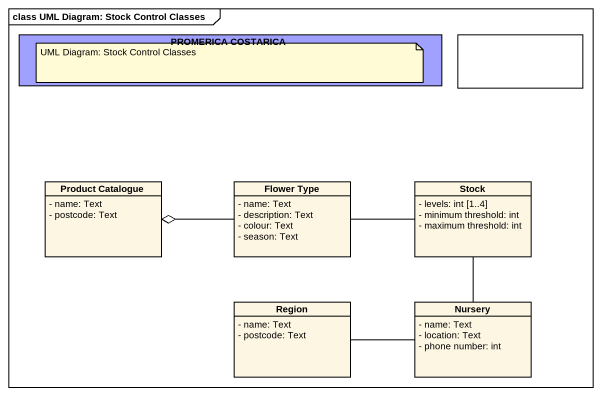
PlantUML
@startuml
mainframe class UML Diagram: Stock Control Classes
allowmixing
hide circle
hide empty members
skinparam classAttributeIconSize 0
rectangle "PROMERICA COSTARICA" as PROMERICA_COSTARICA #A0A0FF
rectangle " " as rectangle1
class "Product Catalogue" as Product_Catalogue {
  - name: Text
  - postcode: Text
}
class "Flower Type" as Flower_Type {
  - name: Text
  - description: Text
  - colour: Text
  - season: Text
}
class Stock {
  - levels: int [1..4]
  - minimum threshold: int
  - maximum threshold: int
}
class Region {
  - name: Text
  - postcode: Text
}
class Nursery {
  - name: Text
  - location: Text
  - phone number: int
}
Flower_Type -left-o Product_Catalogue
Flower_Type -right- Stock
Stock -- Nursery
Nursery -left- Region
note as N1
  UML Diagram: Stock Control Classes
end note
@enduml
